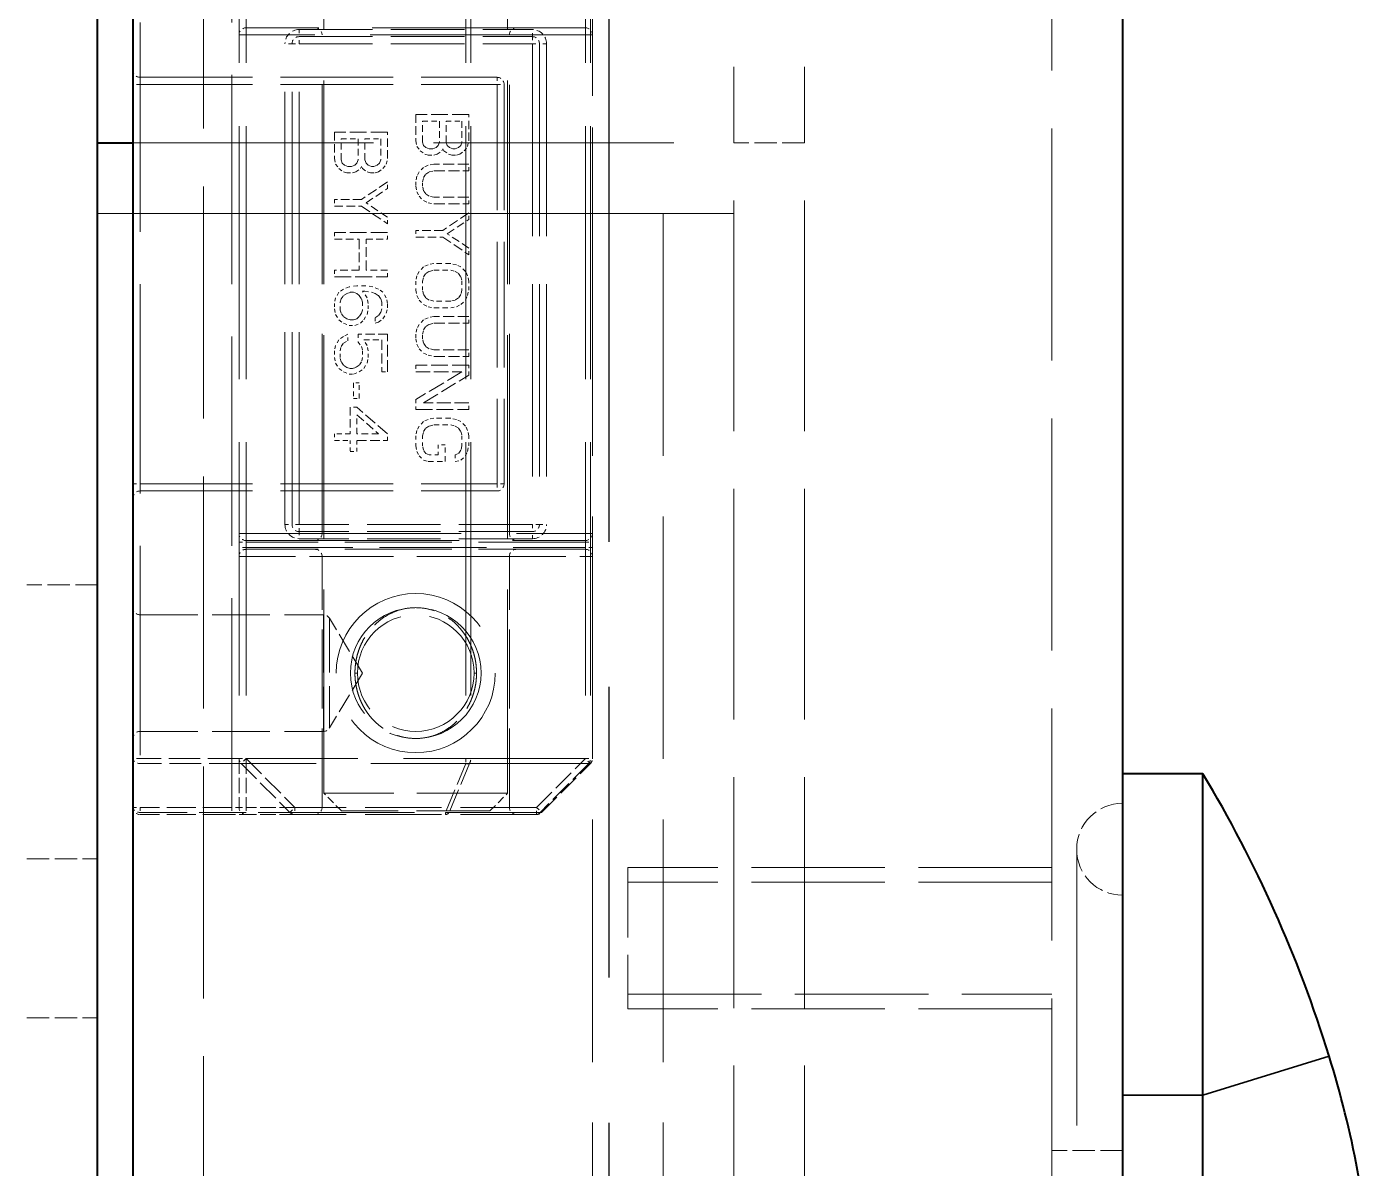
# Model space of a CAD drawing. Header units: millimetres. Extents: x 0 to 2523, y 0 to 1782.
# Drawn here: x 484.61 to 522.69, y 945.97 to 978.25 of the extents above; entities that cross this region are included whole.
import ezdxf

# ---------------------------------------------------------------- set-up
doc = ezdxf.new("R2010")
doc.units = ezdxf.units.MM
doc.header["$LTSCALE"] = 3
for name, pattern in [('CHAIN', [0.3543, 0.2362, -0.0295, 0.0591, -0.0295]), ('DASHED', [0.2067, 0.1654, -0.0413]), ('DOUBLE_DASH_CHAIN', [1.2403, 0.6614, -0.0827, 0.1654, -0.0827, 0.1654, -0.0827])]:
    doc.linetypes.add(name, pattern=pattern)
for name, color, linetype, lineweight in [('가려진 것(ISO)', 2, 'DASHED', 18), ('가려진 좁은 것(ISO)', 2, 'DASHED', 18), ('가시적인 것(ISO)', 3, 'Continuous', 40), ('가시적인 좁은 것(ISO)', 3, 'Continuous', 35), ('단면선(ISO)', 7, 'CHAIN', 25)]:
    doc.layers.add(name, color=color, linetype=linetype, lineweight=lineweight)

# ---------------------------------------------------------------- blocks, each defined once
blk = doc.blocks.new('2dTransSection1')
at = {"layer": '단면선(ISO)', "linetype": 'DOUBLE_DASH_CHAIN', "ltscale": 5.520477}
blk.add_line((167.025, 259.606), (167.025, 338.395), dxfattribs=at)

msp = doc.modelspace()

# ---------------------------------------------------------------- linework, layer by layer
at = {"layer": '가려진 것(ISO)', "ltscale": 13.223674}
for p, q in [((489.6056, 794.9732), (489.6056, 999.9732)), ((513.6056, 999.9732), (513.6056, 794.9732))]:
    msp.add_line(p, q, dxfattribs=at)
at = {"layer": '가려진 것(ISO)', "ltscale": 11.611019}
for p, q in [((493.0056, 956.5732), (493.0056, 985.3732)), ((498.2056, 956.5732), (498.2056, 985.3732))]:
    msp.add_line(p, q, dxfattribs=at)
at = {"layer": '가려진 것(ISO)', "ltscale": 12.665669}
for p, q in [((504.6056, 984.9732), (504.6056, 974.9732)), ((506.6056, 984.9732), (506.6056, 974.9732))]:
    msp.add_line(p, q, dxfattribs=at)
at = {"layer": '가려진 것(ISO)', "ltscale": 14.424725}
msp.add_line((490.6056, 984.3903), (490.6056, 957.556), dxfattribs=at)
at = {"layer": '가려진 것(ISO)', "ltscale": 7.24864}
msp.add_line((500.6056, 984.3903), (500.6056, 972.9732), dxfattribs=at)
at = {"layer": '가려진 것(ISO)', "ltscale": 12.159042}
for p, q in [((500.4056, 978.2232), (490.8056, 978.2232)), ((490.8056, 963.7232), (500.4056, 963.7232))]:
    msp.add_line(p, q, dxfattribs=at)
at = {"layer": '가려진 것(ISO)', "ltscale": 11.369134}
for p, q in [((492.9556, 963.9232), (492.9556, 978.0232)), ((498.2556, 963.9232), (498.2556, 978.0232))]:
    msp.add_line(p, q, dxfattribs=at)
at = {"layer": '가려진 것(ISO)', "ltscale": 10.965973}
for p, q in [((492.1056, 964.1732), (492.1056, 977.7732)), ((499.1056, 977.7732), (499.1056, 964.1732))]:
    msp.add_line(p, q, dxfattribs=at)
at = {"layer": '가려진 것(ISO)', "ltscale": 4.190233}
for p, q in [((492.3056, 977.9732), (498.9056, 977.9732)), ((498.9056, 963.9732), (492.3056, 963.9732))]:
    msp.add_line(p, q, dxfattribs=at)
at = {"layer": '가려진 것(ISO)', "ltscale": 6.412379}
for p, q in [((487.8056, 976.8232), (497.9056, 976.8232)), ((487.8056, 965.1232), (497.9056, 965.1232))]:
    msp.add_line(p, q, dxfattribs=at)
at = {"layer": '가려진 것(ISO)', "ltscale": 7.174257}
msp.add_line((498.1056, 976.6232), (498.1056, 965.3232), dxfattribs=at)
at = {"layer": '가려진 것(ISO)', "ltscale": 0.476074}
for p, q in [((495.6056, 975.7732), (495.6056, 975.0232)), ((497.1056, 975.0232), (497.1056, 975.7732)), ((493.3056, 975.2732), (493.3056, 974.5232)), ((494.8056, 974.5232), (494.8056, 975.2732)), ((493.7524, 967.4919), (493.7524, 966.7419))]:
    msp.add_line(p, q, dxfattribs=at)
at = {"layer": '가려진 것(ISO)', "ltscale": 0.952248}
for p, q in [((497.1056, 975.7732), (495.6056, 975.7732)), ((494.8056, 975.2732), (493.3056, 975.2732)), ((494.8056, 972.4294), (493.3056, 972.4294)), ((493.3056, 971.1794), (494.8056, 971.1794)), ((497.1056, 968.6794), (495.6056, 968.6794)), ((495.6056, 967.4294), (497.1056, 967.4294))]:
    msp.add_line(p, q, dxfattribs=at)
at = {"layer": '가려진 것(ISO)', "ltscale": 0.376871}
for p, q in [((495.7971, 974.9919), (495.7971, 975.5857)), ((496.2758, 975.5857), (496.2758, 974.9919)), ((496.4673, 974.9919), (496.4673, 975.5857)), ((496.9141, 975.5857), (496.9141, 974.9919)), ((493.4971, 974.4919), (493.4971, 975.0857)), ((493.9758, 975.0857), (493.9758, 974.4919)), ((494.1673, 974.4919), (494.1673, 975.0857)), ((494.6141, 975.0857), (494.6141, 974.4919))]:
    msp.add_line(p, q, dxfattribs=at)
at = {"layer": '가려진 것(ISO)', "ltscale": 0.303841}
for p, q in [((495.7971, 975.5857), (496.2758, 975.5857)), ((493.4971, 975.0857), (493.9758, 975.0857)), ((496.595, 971.5544), (496.1163, 971.5544)), ((496.1163, 971.3669), (496.595, 971.3669)), ((496.595, 970.4919), (496.1163, 970.4919)), ((496.1163, 970.3044), (496.595, 970.3044)), ((496.595, 967.1794), (496.1163, 967.1794)), ((496.1163, 966.9919), (496.595, 966.9919)), ((495.9567, 965.9607), (496.4354, 965.9607))]:
    msp.add_line(p, q, dxfattribs=at)
at = {"layer": '가려진 것(ISO)', "ltscale": 0.283578}
for p, q in [((496.4673, 975.5857), (496.9141, 975.5857)), ((494.1673, 975.0857), (494.6141, 975.0857)), ((493.7524, 966.7419), (493.3056, 966.7419)), ((493.3056, 966.5544), (493.7524, 966.5544))]:
    msp.add_line(p, q, dxfattribs=at)
at = {"layer": '가려진 것(ISO)', "ltscale": 13.707466}
msp.add_line((487.6056, 974.9732), (504.6056, 974.9732), dxfattribs=at)
at = {"layer": '가려진 것(ISO)', "ltscale": 0.101151}
for p, q in [((495.6056, 975.0232), (495.6375, 974.8669)), ((497.0737, 974.8669), (497.1056, 975.0232)), ((493.3056, 974.5232), (493.3375, 974.3669)), ((494.7737, 974.3669), (494.8056, 974.5232)), ((495.6375, 974.0232), (495.6056, 973.8669)), ((495.6056, 973.7419), (495.6375, 973.5857)), ((495.6375, 971.2107), (495.6056, 971.0544)), ((497.1056, 971.0544), (497.0737, 971.2107)), ((495.6056, 970.8044), (495.6375, 970.6482)), ((497.0737, 970.6482), (497.1056, 970.8044)), ((493.3375, 970.5857), (493.3056, 970.4294)), ((494.2631, 970.4294), (494.2311, 970.5857)), ((494.8056, 970.4294), (494.7737, 970.5857)), ((493.3056, 970.2732), (493.3375, 970.1169)), ((494.2311, 970.1169), (494.2631, 970.2732)), ((494.7737, 970.1482), (494.8056, 970.3044)), ((495.6375, 969.7107), (495.6056, 969.5544)), ((495.6056, 969.4294), (495.6375, 969.2732)), ((493.3375, 969.2419), (493.3056, 969.0857)), ((493.3056, 968.8982), (493.3375, 968.7419)), ((494.2631, 969.0857), (494.2311, 969.2419)), ((494.2311, 968.7419), (494.2631, 968.8982)), ((495.6375, 966.8357), (495.6056, 966.6794)), ((497.1056, 966.6794), (497.0737, 966.8357)), ((495.6056, 966.3982), (495.6375, 966.2419)), ((497.0737, 966.2419), (497.1056, 966.3982))]:
    msp.add_line(p, q, dxfattribs=at)
at = {"layer": '가려진 것(ISO)', "ltscale": 0.062776}
for p, q in [((495.829, 974.8982), (495.7971, 974.9919)), ((496.2758, 974.9919), (496.2439, 974.8982)), ((496.4992, 974.8982), (496.4673, 974.9919)), ((496.9141, 974.9919), (496.8822, 974.8982)), ((493.529, 974.3982), (493.4971, 974.4919)), ((493.9758, 974.4919), (493.9439, 974.3982)), ((494.1992, 974.3982), (494.1673, 974.4919)), ((494.6141, 974.4919), (494.5822, 974.3982)), ((493.4652, 970.4607), (493.4971, 970.5544)), ((494.0716, 970.5544), (494.1035, 970.4607)), ((494.6141, 970.5544), (494.646, 970.4607)), ((493.4971, 970.1482), (493.4652, 970.2419)), ((494.1035, 970.2419), (494.0716, 970.1482)), ((494.646, 970.2732), (494.6141, 970.1794))]:
    msp.add_line(p, q, dxfattribs=at)
at = {"layer": '가려진 것(ISO)', "ltscale": 13.155773}
for p, q in [((504.6056, 819.9732), (504.6056, 974.9732)), ((506.6056, 819.9732), (506.6056, 974.9732))]:
    msp.add_line(p, q, dxfattribs=at)
at = {"layer": '가려진 것(ISO)', "ltscale": 0.099868}
for p, q in [((495.6375, 974.8669), (495.7333, 974.7419)), ((496.978, 974.7419), (497.0737, 974.8669)), ((493.3375, 974.3669), (493.4333, 974.2419)), ((494.678, 974.2419), (494.7737, 974.3669)), ((493.9758, 969.3357), (494.0716, 969.2107))]:
    msp.add_line(p, q, dxfattribs=at)
at = {"layer": '가려진 것(ISO)', "ltscale": 0.100459}
for p, q in [((495.7333, 974.7419), (495.8609, 974.6482)), ((496.212, 974.6482), (496.3397, 974.7419)), ((496.4035, 974.7419), (496.5311, 974.6482)), ((496.8503, 974.6482), (496.978, 974.7419)), ((493.4333, 974.2419), (493.5609, 974.1482)), ((493.912, 974.1482), (494.0397, 974.2419)), ((494.1035, 974.2419), (494.2311, 974.1482)), ((494.5503, 974.1482), (494.678, 974.2419)), ((493.5609, 970.8357), (493.4333, 970.7419)), ((494.678, 970.7419), (494.5503, 970.8357)), ((493.4333, 969.9607), (493.5609, 969.8669)), ((494.5503, 969.8982), (494.678, 969.9919)), ((493.5609, 969.4919), (493.4333, 969.3982)), ((493.4333, 968.5857), (493.5609, 968.4919)), ((494.0077, 968.4919), (494.1354, 968.5857))]:
    msp.add_line(p, q, dxfattribs=at)
at = {"layer": '가려진 것(ISO)', "ltscale": 0.056618}
for p, q in [((495.8929, 974.8357), (495.829, 974.8982)), ((496.2439, 974.8982), (496.1801, 974.8357)), ((496.5631, 974.8357), (496.4992, 974.8982)), ((496.8822, 974.8982), (496.8184, 974.8357)), ((493.5929, 974.3357), (493.529, 974.3982)), ((493.9439, 974.3982), (493.8801, 974.3357)), ((494.2631, 974.3357), (494.1992, 974.3982)), ((494.5822, 974.3982), (494.5184, 974.3357)), ((493.9439, 970.7107), (494.0077, 970.6482)), ((494.0077, 970.0544), (493.9439, 969.9919))]:
    msp.add_line(p, q, dxfattribs=at)
at = {"layer": '가려진 것(ISO)', "ltscale": 0.063844}
for p, q in [((495.8609, 974.6482), (495.9567, 974.6169)), ((495.9886, 974.8044), (495.8929, 974.8357)), ((496.1801, 974.8357), (496.0843, 974.8044)), ((496.1163, 974.6169), (496.212, 974.6482)), ((496.5311, 974.6482), (496.6269, 974.6169)), ((496.6588, 974.8044), (496.5631, 974.8357)), ((496.8184, 974.8357), (496.7226, 974.8044)), ((496.7546, 974.6169), (496.8503, 974.6482)), ((493.6886, 974.3044), (493.5929, 974.3357)), ((493.8801, 974.3357), (493.7843, 974.3044)), ((494.3588, 974.3044), (494.2631, 974.3357)), ((494.5184, 974.3357), (494.4226, 974.3044)), ((493.5609, 974.1482), (493.6567, 974.1169)), ((493.8163, 974.1169), (493.912, 974.1482)), ((494.2311, 974.1482), (494.3269, 974.1169)), ((494.4546, 974.1169), (494.5503, 974.1482)), ((493.6567, 970.7107), (493.7524, 970.7419)), ((493.8482, 970.7419), (493.9439, 970.7107)), ((494.3588, 970.7419), (494.4546, 970.7107)), ((493.7524, 969.9607), (493.6567, 969.9919)), ((493.9439, 969.9919), (493.8482, 969.9607)), ((494.4546, 969.8669), (494.5503, 969.8982)), ((493.7524, 968.5857), (493.6567, 968.6169)), ((493.912, 968.6169), (493.8163, 968.5857)), ((495.9886, 966.1482), (495.8929, 966.1794)), ((496.8184, 966.1794), (496.7226, 966.1482))]:
    msp.add_line(p, q, dxfattribs=at)
at = {"layer": '가려진 것(ISO)', "ltscale": 0.101214}
for p, q in [((495.9567, 974.6169), (496.1163, 974.6169)), ((493.6567, 974.1169), (493.8163, 974.1169)), ((493.7205, 969.8044), (493.8801, 969.8044)), ((494.646, 968.4919), (494.8056, 968.4919)), ((494.0077, 968.1794), (493.8482, 968.1794)), ((493.8482, 967.7419), (494.0077, 967.7419))]:
    msp.add_line(p, q, dxfattribs=at)
at = {"layer": '가려진 것(ISO)', "ltscale": 0.060688}
for p, q in [((496.0843, 974.8044), (495.9886, 974.8044)), ((493.7843, 974.3044), (493.6886, 974.3044)), ((493.7524, 970.7419), (493.8482, 970.7419)), ((493.8482, 969.9607), (493.7524, 969.9607))]:
    msp.add_line(p, q, dxfattribs=at)
at = {"layer": '가려진 것(ISO)', "ltscale": 0.044455}
for p, q in [((496.3397, 974.7419), (496.3716, 974.8044)), ((496.3716, 974.8044), (496.4035, 974.7419)), ((494.0397, 974.2419), (494.0716, 974.3044)), ((494.0716, 974.3044), (494.1035, 974.2419))]:
    msp.add_line(p, q, dxfattribs=at)
at = {"layer": '가려진 것(ISO)', "ltscale": 0.080951}
for p, q in [((496.6269, 974.6169), (496.7546, 974.6169)), ((494.3269, 974.1169), (494.4546, 974.1169)), ((493.7205, 968.4294), (493.8482, 968.4294))]:
    msp.add_line(p, q, dxfattribs=at)
at = {"layer": '가려진 것(ISO)', "ltscale": 0.040425}
for p, q in [((496.7226, 974.8044), (496.6588, 974.8044)), ((494.4226, 974.3044), (494.3588, 974.3044)), ((494.1035, 970.7732), (494.1673, 970.7732)), ((493.8163, 968.5857), (493.7524, 968.5857))]:
    msp.add_line(p, q, dxfattribs=at)
at = {"layer": '가려진 것(ISO)', "ltscale": 0.113336}
for p, q in [((495.829, 974.2732), (495.7014, 974.1482)), ((495.7014, 973.4607), (495.829, 973.3357)), ((495.829, 971.4607), (495.7014, 971.3357)), ((497.0099, 971.3357), (496.8822, 971.4607)), ((495.7014, 970.5232), (495.829, 970.3982)), ((496.8822, 970.3982), (497.0099, 970.5232)), ((495.829, 969.9607), (495.7014, 969.8357)), ((495.7014, 969.1482), (495.829, 969.0232)), ((495.829, 967.0857), (495.7014, 966.9607)), ((497.0099, 966.9607), (496.8822, 967.0857)), ((495.7014, 966.1169), (495.829, 965.9919)), ((496.8822, 965.9919), (497.0099, 966.1169))]:
    msp.add_line(p, q, dxfattribs=at)
at = {"layer": '가려진 것(ISO)', "ltscale": 0.090143}
for p, q in [((495.9567, 974.3357), (495.829, 974.2732)), ((495.829, 973.3357), (495.9567, 973.2732)), ((495.9567, 971.5232), (495.829, 971.4607)), ((496.8822, 971.4607), (496.7546, 971.5232)), ((495.829, 970.3982), (495.9567, 970.3357)), ((496.7546, 970.3357), (496.8822, 970.3982)), ((495.9567, 970.0232), (495.829, 969.9607)), ((493.6886, 969.5544), (493.5609, 969.4919)), ((493.5609, 969.3044), (493.6886, 969.3669)), ((495.829, 969.0232), (495.9567, 968.9607)), ((495.9567, 967.1482), (495.829, 967.0857)), ((496.8822, 967.0857), (496.7546, 967.1482))]:
    msp.add_line(p, q, dxfattribs=at)
at = {"layer": '가려진 것(ISO)', "ltscale": 0.103138}
for p, q in [((496.1163, 974.3669), (495.9567, 974.3357)), ((495.9567, 973.2732), (496.1163, 973.2419)), ((496.1163, 971.5544), (495.9567, 971.5232)), ((496.7546, 971.5232), (496.595, 971.5544)), ((495.9567, 970.3357), (496.1163, 970.3044)), ((496.1163, 970.0544), (495.9567, 970.0232)), ((496.595, 970.3044), (496.7546, 970.3357)), ((495.9567, 968.9607), (496.1163, 968.9294)), ((496.1163, 967.1794), (495.9567, 967.1482)), ((496.7546, 967.1482), (496.595, 967.1794)), ((496.7226, 965.9607), (496.8822, 965.9919))]:
    msp.add_line(p, q, dxfattribs=at)
at = {"layer": '가려진 것(ISO)', "ltscale": 0.628045}
for p, q in [((497.1056, 974.3669), (496.1163, 974.3669)), ((496.1163, 974.1794), (497.1056, 974.1794)), ((497.1056, 973.4294), (496.1163, 973.4294)), ((496.1163, 973.2419), (497.1056, 973.2419)), ((497.1056, 970.0544), (496.1163, 970.0544)), ((496.1163, 969.8669), (497.1056, 969.8669)), ((497.1056, 969.1169), (496.1163, 969.1169)), ((496.1163, 968.9294), (497.1056, 968.9294))]:
    msp.add_line(p, q, dxfattribs=at)
at = {"layer": '가려진 것(ISO)', "ltscale": 0.118944}
for p, q in [((497.1056, 974.1794), (497.1056, 974.3669)), ((494.8056, 973.6794), (494.8056, 973.8669)), ((493.3056, 973.3669), (493.3056, 973.1794)), ((497.1056, 973.2419), (497.1056, 973.4294)), ((494.8056, 972.6794), (494.8056, 972.8669)), ((497.1056, 972.8044), (497.1056, 972.9919)), ((495.6056, 972.4919), (495.6056, 972.3044)), ((497.1056, 971.8044), (497.1056, 971.9919)), ((493.3056, 971.3669), (493.3056, 971.1794)), ((494.8056, 971.1794), (494.8056, 971.3669)), ((494.646, 970.4607), (494.646, 970.2732)), ((497.1056, 969.8669), (497.1056, 970.0544)), ((493.6886, 969.3669), (493.6886, 969.5544)), ((493.3056, 969.0857), (493.3056, 968.8982)), ((493.4652, 968.8982), (493.4652, 969.0857)), ((494.1035, 969.0857), (494.1035, 968.8982)), ((494.2631, 968.8982), (494.2631, 969.0857)), ((497.1056, 968.9294), (497.1056, 969.1169)), ((495.6056, 968.6794), (495.6056, 968.4919)), ((497.1056, 967.4294), (497.1056, 967.6169)), ((493.3056, 966.7419), (493.3056, 966.5544)), ((494.8056, 966.5544), (494.8056, 966.7419)), ((496.7226, 966.1482), (496.7226, 965.9607))]:
    msp.add_line(p, q, dxfattribs=at)
at = {"layer": '가려진 것(ISO)', "ltscale": 0.563788}
for p, q in [((494.8056, 973.8669), (494.0716, 973.3669)), ((494.0716, 973.1794), (494.8056, 972.6794)), ((497.1056, 972.9919), (496.3716, 972.4919)), ((496.3716, 972.3044), (497.1056, 971.8044))]:
    msp.add_line(p, q, dxfattribs=at)
at = {"layer": '가려진 것(ISO)', "ltscale": 0.079262}
for p, q in [((495.6056, 973.8669), (495.6056, 973.7419)), ((495.7971, 973.7419), (495.7971, 973.8669)), ((494.8056, 970.3044), (494.8056, 970.4294)), ((495.6056, 969.5544), (495.6056, 969.4294)), ((495.7971, 969.4294), (495.7971, 969.5544))]:
    msp.add_line(p, q, dxfattribs=at)
at = {"layer": '가려진 것(ISO)', "ltscale": 0.089011}
for p, q in [((495.7014, 974.1482), (495.6375, 974.0232)), ((495.6375, 973.5857), (495.7014, 973.4607)), ((495.7014, 971.3357), (495.6375, 971.2107)), ((497.0737, 971.2107), (497.0099, 971.3357)), ((495.6375, 970.6482), (495.7014, 970.5232)), ((497.0099, 970.5232), (497.0737, 970.6482)), ((495.7014, 969.8357), (495.6375, 969.7107)), ((495.7014, 966.9607), (495.6375, 966.8357)), ((497.0737, 966.8357), (497.0099, 966.9607)), ((495.6375, 966.2419), (495.7014, 966.1169)), ((497.0099, 966.1169), (497.0737, 966.2419))]:
    msp.add_line(p, q, dxfattribs=at)
at = {"layer": '가려진 것(ISO)', "ltscale": 0.081808}
for p, q in [((495.7971, 973.8669), (495.829, 973.9919)), ((495.829, 973.6169), (495.7971, 973.7419)), ((495.7971, 971.0544), (495.829, 971.1794)), ((496.8822, 971.1794), (496.9141, 971.0544)), ((495.829, 970.6794), (495.7971, 970.8044)), ((496.9141, 970.8044), (496.8822, 970.6794)), ((495.7971, 969.5544), (495.829, 969.6794)), ((495.829, 969.3044), (495.7971, 969.4294)), ((493.4652, 969.0857), (493.4971, 969.2107)), ((493.4971, 968.7732), (493.4652, 968.8982)), ((494.0716, 969.2107), (494.1035, 969.0857)), ((494.1035, 968.8982), (494.0716, 968.7732)), ((495.7971, 966.6794), (495.829, 966.8044)), ((496.8822, 966.8044), (496.9141, 966.6794)), ((495.829, 966.2732), (495.7971, 966.3982)), ((496.9141, 966.3982), (496.8822, 966.2732))]:
    msp.add_line(p, q, dxfattribs=at)
at = {"layer": '가려진 것(ISO)', "ltscale": 0.071908}
for p, q in [((495.829, 973.9919), (495.8929, 974.0857)), ((495.8929, 973.5232), (495.829, 973.6169)), ((495.829, 971.1794), (495.8929, 971.2732)), ((496.8184, 971.2732), (496.8822, 971.1794)), ((493.4971, 970.5544), (493.5609, 970.6482)), ((494.0077, 970.6482), (494.0716, 970.5544)), ((494.5503, 970.6482), (494.6141, 970.5544)), ((495.8929, 970.5857), (495.829, 970.6794)), ((496.8822, 970.6794), (496.8184, 970.5857)), ((493.5609, 970.0544), (493.4971, 970.1482)), ((494.0716, 970.1482), (494.0077, 970.0544)), ((494.6141, 970.1794), (494.5503, 970.0857)), ((495.829, 969.6794), (495.8929, 969.7732)), ((493.4971, 969.2107), (493.5609, 969.3044)), ((495.8929, 969.2107), (495.829, 969.3044)), ((493.5609, 968.6794), (493.4971, 968.7732)), ((494.0716, 968.7732), (494.0077, 968.6794)), ((495.829, 966.8044), (495.8929, 966.8982)), ((496.8184, 966.8982), (496.8822, 966.8044)), ((495.8929, 966.1794), (495.829, 966.2732)), ((496.8822, 966.2732), (496.8184, 966.1794))]:
    msp.add_line(p, q, dxfattribs=at)
at = {"layer": '가려진 것(ISO)', "ltscale": 0.072493}
for p, q in [((495.8929, 974.0857), (495.9886, 974.1482)), ((495.9886, 973.4607), (495.8929, 973.5232)), ((495.8929, 971.2732), (495.9886, 971.3357)), ((496.7226, 971.3357), (496.8184, 971.2732)), ((493.5609, 970.6482), (493.6567, 970.7107)), ((494.4546, 970.7107), (494.5503, 970.6482)), ((495.9886, 970.5232), (495.8929, 970.5857)), ((496.8184, 970.5857), (496.7226, 970.5232)), ((493.6567, 969.9919), (493.5609, 970.0544)), ((494.5503, 970.0857), (494.4546, 970.0232)), ((495.8929, 969.7732), (495.9886, 969.8357)), ((495.9886, 969.1482), (495.8929, 969.2107)), ((493.6567, 968.6169), (493.5609, 968.6794)), ((494.0077, 968.6794), (493.912, 968.6169)), ((495.8929, 966.8982), (495.9886, 966.9607)), ((496.7226, 966.9607), (496.8184, 966.8982))]:
    msp.add_line(p, q, dxfattribs=at)
at = {"layer": '가려진 것(ISO)', "ltscale": 0.083344}
for p, q in [((495.9886, 974.1482), (496.1163, 974.1794)), ((496.1163, 973.4294), (495.9886, 973.4607)), ((495.9886, 971.3357), (496.1163, 971.3669)), ((496.595, 971.3669), (496.7226, 971.3357)), ((496.1163, 970.4919), (495.9886, 970.5232)), ((496.7226, 970.5232), (496.595, 970.4919)), ((495.9886, 969.8357), (496.1163, 969.8669)), ((496.1163, 969.1169), (495.9886, 969.1482)), ((495.9886, 966.9607), (496.1163, 966.9919)), ((496.595, 966.9919), (496.7226, 966.9607)), ((495.829, 965.9919), (495.9567, 965.9607))]:
    msp.add_line(p, q, dxfattribs=at)
at = {"layer": '가려진 것(ISO)', "ltscale": 0.463306}
for p, q in [((494.1992, 973.2732), (494.8056, 973.6794)), ((494.8056, 972.8669), (494.1992, 973.2732)), ((496.4992, 972.3982), (497.1056, 972.8044)), ((497.1056, 971.9919), (496.4992, 972.3982))]:
    msp.add_line(p, q, dxfattribs=at)
at = {"layer": '가려진 것(ISO)', "ltscale": 0.486206}
for p, q in [((494.0716, 973.3669), (493.3056, 973.3669)), ((493.3056, 973.1794), (494.0716, 973.1794)), ((496.3716, 972.4919), (495.6056, 972.4919)), ((495.6056, 972.3044), (496.3716, 972.3044))]:
    msp.add_line(p, q, dxfattribs=at)
at = {"layer": '가려진 것(ISO)', "ltscale": 16.126431}
msp.add_line((486.6056, 972.9732), (506.6056, 972.9732), dxfattribs=at)
at = {"layer": '가려진 것(ISO)', "ltscale": 11.288502}
msp.add_line((486.6056, 972.9732), (500.6056, 972.9732), dxfattribs=at)
at = {"layer": '가려진 것(ISO)', "ltscale": 13.822656}
msp.add_line((502.6056, 972.9732), (502.6056, 912.9732), dxfattribs=at)
at = {"layer": '가려진 것(ISO)', "ltscale": 0.118943}
for p, q in [((493.3056, 972.4294), (493.3056, 972.2419)), ((494.8056, 972.2419), (494.8056, 972.4294))]:
    msp.add_line(p, q, dxfattribs=at)
at = {"layer": '가려진 것(ISO)', "ltscale": 0.44568}
for p, q in [((493.3056, 972.2419), (494.0077, 972.2419)), ((494.0077, 971.3669), (493.3056, 971.3669))]:
    msp.add_line(p, q, dxfattribs=at)
at = {"layer": '가려진 것(ISO)', "ltscale": 0.555437}
for p, q in [((494.0077, 972.2419), (494.0077, 971.3669)), ((494.1992, 971.3669), (494.1992, 972.2419))]:
    msp.add_line(p, q, dxfattribs=at)
at = {"layer": '가려진 것(ISO)', "ltscale": 0.384892}
for p, q in [((494.1992, 972.2419), (494.8056, 972.2419)), ((494.8056, 971.3669), (494.1992, 971.3669)), ((494.5503, 966.7419), (493.9439, 966.7419))]:
    msp.add_line(p, q, dxfattribs=at)
at = {"layer": '가려진 것(ISO)', "ltscale": 0.108707}
for p, q in [((493.7205, 970.8982), (493.5609, 970.8357)), ((494.5503, 970.8357), (494.3907, 970.8982)), ((493.5609, 969.8669), (493.7205, 969.8044)), ((493.8801, 969.8044), (494.0397, 969.8669)), ((493.5609, 968.4919), (493.7205, 968.4294)), ((493.8482, 968.4294), (494.0077, 968.4919))]:
    msp.add_line(p, q, dxfattribs=at)
at = {"layer": '가려진 것(ISO)', "ltscale": 0.14312}
for p, q in [((493.9439, 970.9294), (493.7205, 970.8982)), ((494.3907, 970.8982), (494.1673, 970.9294))]:
    msp.add_line(p, q, dxfattribs=at)
at = {"layer": '가려진 것(ISO)', "ltscale": 0.141739}
msp.add_line((494.1673, 970.9294), (493.9439, 970.9294), dxfattribs=at)
at = {"layer": '가려진 것(ISO)', "ltscale": 0.158625}
for p, q in [((495.6056, 971.0544), (495.6056, 970.8044)), ((495.7971, 970.8044), (495.7971, 971.0544)), ((496.9141, 971.0544), (496.9141, 970.8044)), ((497.1056, 970.8044), (497.1056, 971.0544))]:
    msp.add_line(p, q, dxfattribs=at)
at = {"layer": '가려진 것(ISO)', "ltscale": 0.099103}
for p, q in [((493.3056, 970.4294), (493.3056, 970.2732)), ((494.2631, 970.2732), (494.2631, 970.4294)), ((494.4546, 970.0232), (494.4546, 969.8669))]:
    msp.add_line(p, q, dxfattribs=at)
at = {"layer": '가려진 것(ISO)', "ltscale": 0.116246}
for p, q in [((493.4333, 970.7419), (493.3375, 970.5857)), ((494.7737, 970.5857), (494.678, 970.7419)), ((493.3375, 970.1169), (493.4333, 969.9607)), ((494.1354, 969.9607), (494.2311, 970.1169)), ((494.678, 969.9919), (494.7737, 970.1482)), ((493.4333, 969.3982), (493.3375, 969.2419)), ((494.2311, 969.2419), (494.1354, 969.3982)), ((493.3375, 968.7419), (493.4333, 968.5857)), ((494.1354, 968.5857), (494.2311, 968.7419))]:
    msp.add_line(p, q, dxfattribs=at)
at = {"layer": '가려진 것(ISO)', "ltscale": 0.138784}
for p, q in [((493.4652, 970.2419), (493.4652, 970.4607)), ((494.1035, 970.4607), (494.1035, 970.2419)), ((493.9758, 969.5544), (493.9758, 969.3357))]:
    msp.add_line(p, q, dxfattribs=at)
at = {"layer": '가려진 것(ISO)', "ltscale": 0.143916}
msp.add_line((494.2311, 970.5857), (494.1035, 970.7732), dxfattribs=at)
at = {"layer": '가려진 것(ISO)', "ltscale": 0.123085}
msp.add_line((494.1673, 970.7732), (494.3588, 970.7419), dxfattribs=at)
at = {"layer": '가려진 것(ISO)', "ltscale": 0.084977}
msp.add_line((494.0397, 969.8669), (494.1354, 969.9607), dxfattribs=at)
at = {"layer": '가려진 것(ISO)', "ltscale": 0.526731}
msp.add_line((494.8056, 969.5544), (493.9758, 969.5544), dxfattribs=at)
at = {"layer": '가려진 것(ISO)', "ltscale": 0.324104}
msp.add_line((494.1354, 969.3982), (494.646, 969.3982), dxfattribs=at)
at = {"layer": '가려진 것(ISO)', "ltscale": 0.575277}
msp.add_line((494.646, 969.3982), (494.646, 968.4919), dxfattribs=at)
at = {"layer": '가려진 것(ISO)', "ltscale": 0.67448}
msp.add_line((494.8056, 968.4919), (494.8056, 969.5544), dxfattribs=at)
at = {"layer": '가려진 것(ISO)', "ltscale": 0.08901}
msp.add_line((495.6375, 969.2732), (495.7014, 969.1482), dxfattribs=at)
at = {"layer": '가려진 것(ISO)', "ltscale": 0.830672}
msp.add_line((495.6056, 968.4919), (496.9141, 968.4919), dxfattribs=at)
at = {"layer": '가려진 것(ISO)', "ltscale": 0.967481}
msp.add_line((496.9141, 968.4919), (495.6056, 967.7107), dxfattribs=at)
at = {"layer": '가려진 것(ISO)', "ltscale": 0.178465}
for p, q in [((497.1056, 968.3982), (497.1056, 968.6794)), ((495.6056, 967.7107), (495.6056, 967.4294)), ((495.6056, 966.6794), (495.6056, 966.3982)), ((495.7971, 966.3982), (495.7971, 966.6794)), ((496.9141, 966.6794), (496.9141, 966.3982)), ((497.1056, 966.3982), (497.1056, 966.6794)), ((496.2439, 966.4294), (496.2439, 966.1482))]:
    msp.add_line(p, q, dxfattribs=at)
at = {"layer": '가려진 것(ISO)', "ltscale": 0.277669}
for p, q in [((493.8482, 968.1794), (493.8482, 967.7419)), ((494.0077, 967.7419), (494.0077, 968.1794))]:
    msp.add_line(p, q, dxfattribs=at)
at = {"layer": '가려진 것(ISO)', "ltscale": 0.95014}
msp.add_line((495.829, 967.6169), (497.1056, 968.3982), dxfattribs=at)
at = {"layer": '가려진 것(ISO)', "ltscale": 0.121476}
for p, q in [((493.9439, 967.4919), (493.7524, 967.4919)), ((493.7524, 966.2419), (493.9439, 966.2419)), ((496.4354, 966.4294), (496.2439, 966.4294))]:
    msp.add_line(p, q, dxfattribs=at)
at = {"layer": '가려진 것(ISO)', "ltscale": 0.725195}
msp.add_line((494.8056, 966.7419), (493.9439, 967.4919), dxfattribs=at)
at = {"layer": '가려진 것(ISO)', "ltscale": 0.810409}
msp.add_line((497.1056, 967.6169), (495.829, 967.6169), dxfattribs=at)
at = {"layer": '가려진 것(ISO)', "ltscale": 0.511743}
msp.add_line((493.9439, 967.2732), (494.5503, 966.7419), dxfattribs=at)
at = {"layer": '가려진 것(ISO)', "ltscale": 0.33719}
msp.add_line((493.9439, 966.7419), (493.9439, 967.2732), dxfattribs=at)
at = {"layer": '가려진 것(ISO)', "ltscale": 0.198306}
for p, q in [((493.7524, 966.5544), (493.7524, 966.2419)), ((493.9439, 966.2419), (493.9439, 966.5544))]:
    msp.add_line(p, q, dxfattribs=at)
at = {"layer": '가려진 것(ISO)', "ltscale": 0.546994}
msp.add_line((493.9439, 966.5544), (494.8056, 966.5544), dxfattribs=at)
at = {"layer": '가려진 것(ISO)', "ltscale": 0.297509}
msp.add_line((496.4354, 965.9607), (496.4354, 966.4294), dxfattribs=at)
at = {"layer": '가려진 것(ISO)', "ltscale": 0.162002}
msp.add_line((496.2439, 966.1482), (495.9886, 966.1482), dxfattribs=at)
at = {"layer": '가려진 것(ISO)', "ltscale": 6.094929}
msp.add_line((500.4056, 963.4732), (490.8056, 963.4732), dxfattribs=at)
at = {"layer": '가려진 것(ISO)', "ltscale": 4.507682}
for p, q in [((492.9556, 956.1732), (492.9556, 963.2732)), ((498.2556, 956.1732), (498.2556, 963.2732))]:
    msp.add_line(p, q, dxfattribs=at)
at = {"layer": '가려진 것(ISO)', "ltscale": 1.269698}
for p, q in [((486.6056, 962.4732), (484.6056, 962.4732)), ((484.6056, 954.7232), (486.6056, 954.7232)), ((484.6056, 950.2232), (486.6056, 950.2232)), ((515.6056, 946.4732), (513.6056, 946.4732))]:
    msp.add_line(p, q, dxfattribs=at)
at = {"layer": '가려진 것(ISO)', "ltscale": 3.293022}
for p, q in [((487.8056, 961.6232), (492.9925, 961.6232)), ((487.8056, 958.3232), (492.9925, 958.3232))]:
    msp.add_line(p, q, dxfattribs=at)
at = {"layer": '가려진 것(ISO)', "ltscale": 1.150204}
for q in [(493.1639, 961.5262), (493.1639, 958.4202)]:
    msp.add_line((494.097, 959.9732), q, dxfattribs=at)
at = {"layer": '가려진 것(ISO)', "ltscale": 0.877865}
for p, q in [((490.6056, 957.556), (490.6056, 956.1732)), ((492.1885, 955.9732), (490.8056, 955.9732))]:
    msp.add_line(p, q, dxfattribs=at)
at = {"layer": '가려진 것(ISO)', "ltscale": 1.241531}
msp.add_line((490.6642, 957.4146), (492.047, 956.0318), dxfattribs=at)
at = {"layer": '가려진 것(ISO)', "ltscale": 1.24153}
msp.add_line((499.1642, 956.0318), (500.547, 957.4146), dxfattribs=at)
at = {"layer": '가려진 것(ISO)', "ltscale": 5.185843}
msp.add_line((498.2056, 956.5732), (493.0056, 956.5732), dxfattribs=at)
at = {"layer": '가려진 것(ISO)', "ltscale": 0.448853}
for p, q in [((493.5056, 956.0732), (493.0056, 956.5732)), ((497.7056, 956.0732), (498.2056, 956.5732))]:
    msp.add_line(p, q, dxfattribs=at)
at = {"layer": '가려진 것(ISO)', "ltscale": 1.650637}
msp.add_line((490.4056, 955.9732), (487.8056, 955.9732), dxfattribs=at)
at = {"layer": '가려진 것(ISO)', "ltscale": 0.398819}
msp.add_line((490.8056, 955.9732), (490.4056, 955.9732), dxfattribs=at)
at = {"layer": '가려진 것(ISO)', "ltscale": 4.338998}
msp.add_line((499.0228, 955.9732), (492.1885, 955.9732), dxfattribs=at)
at = {"layer": '가려진 것(ISO)', "ltscale": 4.188524}
msp.add_line((497.7056, 956.0732), (493.5056, 956.0732), dxfattribs=at)
at = {"layer": '가려진 것(ISO)', "ltscale": 15.751169}
msp.add_line((514.3056, 954.9909), (514.3056, 942.9079), dxfattribs=at)
at = {"layer": '가려진 것(ISO)', "ltscale": 3.989087}
msp.add_line((501.6056, 954.4732), (501.6056, 950.4732), dxfattribs=at)
at = {"layer": '가려진 것(ISO)', "ltscale": 7.618686}
for p, q in [((513.6056, 954.4732), (501.6056, 954.4732)), ((513.6056, 954.0552), (501.6056, 954.0552)), ((501.6056, 950.8912), (513.6056, 950.8912)), ((513.6056, 950.4732), (501.6056, 950.4732))]:
    msp.add_line(p, q, dxfattribs=at)
at = {"layer": '가려진 것(ISO)', "ltscale": 11.399102}
msp.add_circle((495.6056, 959.9732), 2.25, dxfattribs=at)
at = {"layer": '가려진 것(ISO)', "ltscale": 6.582059}
msp.add_circle((495.6056, 959.9732), 1.65, dxfattribs=at)
at = {"layer": '가려진 것(ISO)', "ltscale": 0.199359}
for centre, start, end in [((490.8056, 978.0232), 90, 180), ((492.7556, 978.0232), 0, 90), ((498.4556, 978.0232), 90, 180), ((500.4056, 978.0232), 0, 90), ((492.3056, 977.7732), 90, 180), ((498.9056, 977.7732), 0, 90), ((487.8056, 977.0232), 180, 270), ((497.9056, 976.6232), 0, 90), ((487.8056, 964.9232), 90, 180), ((497.9056, 965.3232), 270, 0), ((490.8056, 963.9232), 180, 270), ((492.3056, 964.1732), 180, 270), ((492.7556, 963.9232), 270, 0), ((498.4556, 963.9232), 180, 270), ((498.9056, 964.1732), 270, 0), ((500.4056, 963.9232), 270, 0), ((490.8056, 963.2732), 90, 180), ((492.7556, 963.2732), 0, 90), ((498.4556, 963.2732), 90, 180), ((500.4056, 963.2732), 0, 90), ((487.8056, 961.8232), 180, 270), ((487.8056, 958.1232), 90, 180), ((487.8056, 956.1732), 180, 270), ((490.8056, 956.1732), 180, 270), ((492.7556, 956.1732), 270, 0), ((498.4556, 956.1732), 180, 270)]:
    msp.add_arc(centre, 0.2, start, end, dxfattribs=at)
at = {"layer": '가려진 것(ISO)', "ltscale": 0.130657}
for centre, start, end in [((492.9925, 961.4232), 31, 90), ((492.9925, 958.5232), 270, 329)]:
    msp.add_arc(centre, 0.2, start, end, dxfattribs=at)
at = {"layer": '가려진 것(ISO)', "ltscale": 0.09963}
for centre, start, end in [((490.8056, 957.556), 180, 224.99997), ((500.4056, 957.556), 315.00002, 0), ((492.1885, 956.1732), 225.00001, 270.00002), ((499.0228, 956.1732), 269.99998, 314.99999)]:
    msp.add_arc(centre, 0.2, start, end, dxfattribs=at)
at = {"layer": '가려진 것(ISO)', "ltscale": 1.296386}
for start, end in [(90, 180), (180, 270)]:
    msp.add_arc((515.6056, 954.9909), 1.3, start, end, dxfattribs=at)
at = {"layer": '가려진 좁은 것(ISO)', "ltscale": 11.933559}
for p, q in [((487.8056, 985.7732), (487.8056, 956.1732)), ((490.4056, 956.1732), (490.4056, 985.7732))]:
    msp.add_line(p, q, dxfattribs=at)
at = {"layer": '가려진 좁은 것(ISO)', "ltscale": 14.424725}
for p, q in [((490.8056, 984.3903), (490.8056, 957.556)), ((497.0228, 984.3903), (497.0228, 957.556)), ((497.1642, 984.3903), (497.1642, 957.556)), ((500.4056, 984.3903), (500.4056, 957.556)), ((500.547, 984.3903), (500.547, 957.556))]:
    msp.add_line(p, q, dxfattribs=at)
at = {"layer": '가려진 좁은 것(ISO)', "ltscale": 12.665669}
for p, q in [((500.6056, 978.0232), (490.6056, 978.0232)), ((490.6056, 963.9232), (500.6056, 963.9232))]:
    msp.add_line(p, q, dxfattribs=at)
at = {"layer": '가려진 좁은 것(ISO)', "ltscale": 4.190233}
for p, q in [((492.3056, 978.1732), (498.9056, 978.1732)), ((492.3056, 977.7732), (498.9056, 977.7732)), ((498.9056, 964.1732), (492.3056, 964.1732)), ((498.9056, 963.7732), (492.3056, 963.7732))]:
    msp.add_line(p, q, dxfattribs=at)
at = {"layer": '가려진 좁은 것(ISO)', "ltscale": 0.199359}
for p, q in [((492.3056, 978.1732), (492.3056, 977.9732)), ((498.9056, 977.9732), (498.9056, 978.1732)), ((492.1056, 977.7732), (491.9056, 977.7732)), ((492.1056, 977.7732), (492.3056, 977.7732)), ((492.3056, 977.7732), (492.3056, 977.9732)), ((498.9056, 977.9732), (498.9056, 977.7732)), ((498.9056, 977.7732), (499.1056, 977.7732)), ((499.3056, 977.7732), (499.1056, 977.7732)), ((487.8056, 976.6232), (487.6056, 976.6232)), ((497.9056, 976.8232), (497.9056, 976.6232)), ((497.9056, 976.6232), (498.1056, 976.6232)), ((487.6056, 965.3232), (487.8056, 965.3232)), ((497.9056, 965.3232), (497.9056, 965.1232)), ((498.1056, 965.3232), (497.9056, 965.3232)), ((491.9056, 964.1732), (492.1056, 964.1732)), ((492.3056, 964.1732), (492.1056, 964.1732)), ((492.3056, 963.9732), (492.3056, 964.1732)), ((492.3056, 963.9732), (492.3056, 963.7732)), ((499.1056, 964.1732), (498.9056, 964.1732)), ((498.9056, 964.1732), (498.9056, 963.9732)), ((498.9056, 963.7732), (498.9056, 963.9732)), ((499.1056, 964.1732), (499.3056, 964.1732)), ((490.6056, 963.6732), (490.8056, 963.6732)), ((500.4056, 963.6732), (500.6056, 963.6732)), ((490.8056, 963.5232), (490.6056, 963.5232)), ((500.6056, 963.5232), (500.4056, 963.5232)), ((487.8056, 957.556), (487.6056, 957.556)), ((490.6056, 957.556), (490.8056, 957.556)), ((490.8056, 957.556), (490.6642, 957.4146)), ((500.547, 957.4146), (500.4056, 957.556)), ((500.4056, 957.556), (500.6056, 957.556)), ((487.6056, 956.1732), (487.8056, 956.1732)), ((487.8056, 956.1732), (487.8056, 955.9732)), ((490.6056, 956.1732), (490.4056, 956.1732)), ((490.4056, 956.1732), (490.4056, 955.9732)), ((490.6056, 956.1732), (490.8056, 956.1732)), ((490.8056, 956.1732), (490.8056, 955.9732)), ((492.047, 956.0318), (492.1885, 956.1732)), ((492.1885, 956.1732), (492.1885, 955.9732)), ((499.0228, 955.9732), (499.0228, 956.1732)), ((499.0228, 956.1732), (499.1642, 956.0318))]:
    msp.add_line(p, q, dxfattribs=at)
at = {"layer": '가려진 좁은 것(ISO)', "ltscale": 10.965973}
for p, q in [((491.9056, 964.1732), (491.9056, 977.7732)), ((492.3056, 964.1732), (492.3056, 977.7732)), ((498.9056, 977.7732), (498.9056, 964.1732)), ((499.3056, 977.7732), (499.3056, 964.1732))]:
    msp.add_line(p, q, dxfattribs=at)
at = {"layer": '가려진 좁은 것(ISO)', "ltscale": 6.412379}
for p, q in [((487.8056, 976.6232), (497.9056, 976.6232)), ((487.8056, 965.3232), (497.9056, 965.3232))]:
    msp.add_line(p, q, dxfattribs=at)
at = {"layer": '가려진 좁은 것(ISO)', "ltscale": 7.174257}
msp.add_line((497.9056, 976.6232), (497.9056, 965.3232), dxfattribs=at)
at = {"layer": '가려진 좁은 것(ISO)', "ltscale": 1.269698}
msp.add_line((506.6056, 974.9732), (504.6056, 974.9732), dxfattribs=at)
at = {"layer": '가려진 좁은 것(ISO)', "ltscale": 13.822656}
msp.add_line((500.6056, 972.9732), (500.6056, 912.9732), dxfattribs=at)
at = {"layer": '가려진 좁은 것(ISO)', "ltscale": 6.094929}
for p, q in [((500.4056, 963.6732), (490.8056, 963.6732)), ((490.8056, 963.5232), (500.4056, 963.5232))]:
    msp.add_line(p, q, dxfattribs=at)
at = {"layer": '가려진 좁은 것(ISO)', "ltscale": 3.21311}
for p, q in [((490.6056, 963.2732), (492.9556, 963.2732)), ((498.2556, 963.2732), (500.6056, 963.2732))]:
    msp.add_line(p, q, dxfattribs=at)
at = {"layer": '가려진 좁은 것(ISO)', "ltscale": 5.285573}
msp.add_line((498.2556, 963.2732), (492.9556, 963.2732), dxfattribs=at)
at = {"layer": '가려진 좁은 것(ISO)', "ltscale": 3.290979}
msp.add_line((492.9925, 961.6232), (492.9925, 958.3232), dxfattribs=at)
at = {"layer": '가려진 좁은 것(ISO)', "ltscale": 3.097519}
msp.add_line((493.1639, 961.5262), (493.1639, 958.4202), dxfattribs=at)
at = {"layer": '가려진 좁은 것(ISO)', "ltscale": 1.777617}
msp.add_line((490.6056, 957.556), (487.8056, 957.556), dxfattribs=at)
at = {"layer": '가려진 좁은 것(ISO)', "ltscale": 0.877865}
for p in [(490.8056, 957.556), (492.1885, 956.1732)]:
    msp.add_line(p, (490.8056, 956.1732), dxfattribs=at)
at = {"layer": '가려진 좁은 것(ISO)', "ltscale": 1.24153}
for p, q in [((490.8056, 957.556), (492.1885, 956.1732)), ((499.0228, 956.1732), (500.4056, 957.556))]:
    msp.add_line(p, q, dxfattribs=at)
at = {"layer": '가려진 좁은 것(ISO)', "ltscale": 10.377377}
msp.add_line((500.4056, 957.556), (490.8056, 957.556), dxfattribs=at)
at = {"layer": '가려진 좁은 것(ISO)', "ltscale": 0.09963}
for p, q in [((497.0228, 957.556), (497.0228, 957.4146)), ((496.45, 955.9732), (496.45, 956.0318))]:
    msp.add_line(p, q, dxfattribs=at)
at = {"layer": '가려진 좁은 것(ISO)', "ltscale": 1.814808}
msp.add_line((490.6642, 957.4146), (487.8056, 957.4146), dxfattribs=at)
at = {"layer": '가려진 좁은 것(ISO)', "ltscale": 12.517282}
msp.add_line((500.547, 957.4146), (490.6642, 957.4146), dxfattribs=at)
at = {"layer": '가려진 좁은 것(ISO)', "ltscale": 1.293692}
for p, q in [((497.0228, 957.4146), (496.45, 956.0318)), ((497.1228, 957.4146), (496.55, 956.0318)), ((500.5056, 957.4146), (499.1228, 956.0318))]:
    msp.add_line(p, q, dxfattribs=at)
at = {"layer": '가려진 좁은 것(ISO)', "ltscale": 1.650637}
msp.add_line((490.4056, 956.1732), (487.8056, 956.1732), dxfattribs=at)
at = {"layer": '가려진 좁은 것(ISO)', "ltscale": 2.692774}
msp.add_line((487.8056, 956.0318), (492.047, 956.0318), dxfattribs=at)
at = {"layer": '가려진 좁은 것(ISO)', "ltscale": 7.097816}
msp.add_line((492.047, 956.0318), (499.1642, 956.0318), dxfattribs=at)
at = {"layer": '가려진 좁은 것(ISO)', "ltscale": 4.338999}
msp.add_line((499.0228, 956.1732), (492.1885, 956.1732), dxfattribs=at)
at = {"layer": '가려진 좁은 것(ISO)', "ltscale": 7.379896}
msp.add_circle((495.6056, 959.9732), 1.85, dxfattribs=at)
at = {"layer": '가려진 좁은 것(ISO)', "ltscale": 0.398819}
for centre, start, end in [((492.3056, 977.7732), 90, 180), ((498.9056, 977.7732), 0, 90), ((492.3056, 964.1732), 180, 270), ((498.9056, 964.1732), 270, 0)]:
    msp.add_arc(centre, 0.4, start, end, dxfattribs=at)
at = {"layer": '가려진 좁은 것(ISO)', "ltscale": 0.109657}
for centre, major_axis, start_param, end_param in [((493.7556, 959.9732), (0.2, 0), 5.4187765, 6.2831225), ((497.4556, 959.9732), (-0.2, 0), 5.4187329, 6.2830488)]:
    msp.add_ellipse(centre, major_axis=major_axis, ratio=0.00001, start_param=start_param, end_param=end_param, dxfattribs=at)
at = {"layer": '가려진 좁은 것(ISO)', "ltscale": 0.199359}
for centre in [(487.8056, 957.556), (487.8056, 956.1732)]:
    msp.add_ellipse(centre, major_axis=(-0.2, 0), ratio=0.7071068, start_param=0, end_param=1.5707963, dxfattribs=at)
at = {"layer": '가려진 좁은 것(ISO)', "ltscale": 0.09963}
for centre, major_axis, start_param, end_param in [((497.0228, 957.556), (0, 0.2), 3.9269908, 4.712389), ((500.4056, 957.556), (0, -0.2), 0.7853982, 1.5707963), ((496.45, 956.1732), (0, -0.2), 0, 0.7853982), ((499.0228, 956.1732), (0, -0.2), 0, 0.7853982)]:
    msp.add_ellipse(centre, major_axis=major_axis, ratio=0.7071068, start_param=start_param, end_param=end_param, dxfattribs=at)
at = {"layer": '가려진 좁은 것(ISO)', "ltscale": 0.069489}
for centre, major_axis, ratio, start_param, end_param in [((497.0228, 957.556), (0.1848, -0.0765), 0.6785983, 4.9864032, 5.5344316), ((500.4056, 957.556), (0.1414, -0.1414), 0.2810846, 5.7351569, 6.2831853), ((496.45, 956.1732), (0.1848, -0.0765), 0.6785983, 4.9864032, 5.5344316), ((499.0228, 956.1732), (0.1414, -0.1414), 0.2810846, 5.7351569, 6.2831853)]:
    msp.add_ellipse(centre, major_axis=major_axis, ratio=ratio, start_param=start_param, end_param=end_param, dxfattribs=at)
at = {"layer": '가려진 좁은 것(ISO)', "ltscale": 3.67114}
for points in [[(497.3258, 959.9732), (497.3258, 960.0233), (497.3239, 960.0738), (497.32, 960.125), (497.3161, 960.1762), (497.3101, 960.2281), (497.302, 960.2797), (497.294, 960.3313), (497.2838, 960.3827), (497.272, 960.4323), (497.2601, 960.482), (497.2466, 960.53), (497.2319, 960.5761), (497.2171, 960.6221), (497.2012, 960.6662), (497.1831, 960.7109), (497.165, 960.7556), (497.1448, 960.801), (497.1213, 960.8481), (497.0977, 960.8952), (497.0709, 960.9441), (497.0405, 960.9935), (497.0102, 961.0429), (496.9764, 961.0928), (496.9381, 961.1432), (496.8998, 961.1936), (496.8571, 961.2445), (496.8087, 961.2954), (496.7604, 961.3463), (496.7064, 961.3972), (496.6454, 961.4469), (496.5845, 961.4967), (496.5165, 961.5454), (496.4394, 961.5913), (496.3624, 961.6372), (496.2761, 961.6803), (496.1819, 961.7163), (496.0877, 961.7522), (495.9855, 961.781), (495.8813, 961.7993), (495.777, 961.8176), (495.6708, 961.8254), (495.5649, 961.8227), (495.4591, 961.82), (495.3536, 961.8067), (495.2516, 961.7836), (495.1496, 961.7604), (495.0511, 961.7274), (494.9618, 961.6887), (494.8725, 961.6501), (494.7923, 961.6058), (494.7207, 961.5596), (494.649, 961.5134), (494.5858, 961.4651), (494.5289, 961.416), (494.472, 961.3669), (494.4215, 961.3169), (494.3762, 961.2672), (494.3309, 961.2174), (494.2909, 961.1678), (494.2549, 961.1187), (494.2189, 961.0696), (494.187, 961.0211), (494.1584, 960.9731), (494.1297, 960.9251), (494.1043, 960.8777), (494.0822, 960.8323), (494.06, 960.7869), (494.0411, 960.7436), (494.0238, 960.7001), (494.0065, 960.6565), (493.9909, 960.6128), (493.9764, 960.5669), (493.962, 960.5209), (493.9487, 960.4727), (493.9372, 960.4234), (493.9257, 960.3742), (493.9159, 960.3238), (493.9082, 960.2732), (493.9005, 960.2226), (493.8948, 960.1718), (493.891, 960.1217), (493.8872, 960.0716), (493.8854, 960.0222), (493.8854, 959.9732)], [(493.8854, 959.9732), (493.8854, 959.9231), (493.8873, 959.8727), (493.8912, 959.8215), (493.8952, 959.7704), (493.9011, 959.7186), (493.9092, 959.667), (493.9172, 959.6155), (493.9273, 959.5642), (493.9391, 959.5146), (493.9509, 959.465), (493.9644, 959.417), (493.9791, 959.371), (493.9938, 959.3249), (494.0098, 959.2809), (494.0278, 959.2362), (494.0459, 959.1916), (494.066, 959.1462), (494.0895, 959.0992), (494.113, 959.0521), (494.1398, 959.0033), (494.17, 958.954), (494.2003, 958.9047), (494.234, 958.8548), (494.2722, 958.8044), (494.3104, 958.754), (494.353, 958.7032), (494.4012, 958.6523), (494.4495, 958.6014), (494.5033, 958.5506), (494.5641, 958.5008), (494.6249, 958.451), (494.6927, 958.4024), (494.7695, 958.3564), (494.8464, 958.3105), (494.9324, 958.2673), (495.0265, 958.2312), (495.1205, 958.1951), (495.2226, 958.1662), (495.3268, 958.1477), (495.431, 958.1292), (495.5372, 958.1211), (495.6431, 958.1236), (495.749, 958.1261), (495.8545, 958.1391), (495.9566, 958.1621), (496.0587, 958.1851), (496.1574, 958.218), (496.2469, 958.2566), (496.3364, 958.2951), (496.4168, 958.3393), (496.4886, 958.3855), (496.5605, 958.4318), (496.6239, 958.4801), (496.6809, 958.5292), (496.7379, 958.5783), (496.7886, 958.6283), (496.834, 958.6781), (496.8794, 958.7279), (496.9195, 958.7775), (496.9556, 958.8266), (496.9916, 958.8757), (497.0236, 958.9243), (497.0523, 958.9723), (497.081, 959.0204), (497.1064, 959.0678), (497.1287, 959.1133), (497.1509, 959.1587), (497.1699, 959.2021), (497.1872, 959.2457), (497.2045, 959.2892), (497.2202, 959.333), (497.2346, 959.3789), (497.2491, 959.4249), (497.2624, 959.4732), (497.274, 959.5225), (497.2855, 959.5718), (497.2952, 959.6223), (497.303, 959.6729), (497.3107, 959.7235), (497.3165, 959.7744), (497.3202, 959.8245), (497.324, 959.8747), (497.3258, 959.9241), (497.3258, 959.9732)]]:
    msp.add_open_spline(points, degree=3, knots=[0, 0, 0, 0, 0.0357143, 0.0357143, 0.0357143, 0.0714286, 0.0714286, 0.0714286, 0.1071429, 0.1071429, 0.1071429, 0.1428571, 0.1428571, 0.1428571, 0.1785714, 0.1785714, 0.1785714, 0.2142857, 0.2142857, 0.2142857, 0.25, 0.25, 0.25, 0.2857143, 0.2857143, 0.2857143, 0.3214286, 0.3214286, 0.3214286, 0.3571429, 0.3571429, 0.3571429, 0.3928571, 0.3928571, 0.3928571, 0.4285714, 0.4285714, 0.4285714, 0.4642857, 0.4642857, 0.4642857, 0.5, 0.5, 0.5, 0.5357143, 0.5357143, 0.5357143, 0.5714286, 0.5714286, 0.5714286, 0.6071429, 0.6071429, 0.6071429, 0.6428571, 0.6428571, 0.6428571, 0.6785714, 0.6785714, 0.6785714, 0.7142857, 0.7142857, 0.7142857, 0.75, 0.75, 0.75, 0.7857143, 0.7857143, 0.7857143, 0.8214286, 0.8214286, 0.8214286, 0.8571429, 0.8571429, 0.8571429, 0.8928571, 0.8928571, 0.8928571, 0.9285714, 0.9285714, 0.9285714, 0.9642857, 0.9642857, 0.9642857, 1, 1, 1, 1], dxfattribs=at)
at = {"layer": '가시적인 것(ISO)'}
for p, q in [((486.6056, 544.9732), (486.6056, 1184.9732)), ((487.6056, 1001.9732), (487.6056, 792.9732)), ((515.6056, 1001.9732), (515.6056, 792.9732)), ((486.6056, 974.9732), (487.6056, 974.9732)), ((517.8747, 957.1242), (515.6056, 957.1242))]:
    msp.add_line(p, q, dxfattribs=at)
for centre, radius, start, end in [((486.8428, 938.449), 36.218, 17.17158, 31.03976), ((492.9556, 940.3379), 29.82, 4.33736, 17.17158)]:
    msp.add_arc(centre, radius, start, end, dxfattribs=at)
for points, knots in [([(517.8747, 948.0381), (517.8747, 949.1225), (517.8747, 950.1621), (517.8747, 952.103), (517.8747, 953.001), (517.8747, 954.199), (517.8747, 954.5729), (517.8748, 955.4344), (517.8747, 955.8842), (517.8747, 956.442), (517.8748, 956.6079), (517.8748, 956.8981), (517.8747, 957.0222), (517.8747, 957.1242)], [-1.4373876, -1.4373876, -1.4373876, -1.4373876, -1.077998, -1.077998, -0.718291, -0.718291, -0.538642, -0.538642, -0.2691978, -0.2691978, -0.1345178, -0.1345178, -0.000001, -0.000001, -0.000001, -0.000001]), ([(517.8747, 940.3379), (517.8747, 941.6608), (517.8747, 942.9852), (517.8747, 944.9263), (517.8747, 945.5657), (517.8747, 946.8214), (517.8747, 947.4379), (517.8747, 948.0381)], [-0.79418282, -0.79418282, -0.79418282, -0.79418282, -0.39706048, -0.39706048, -0.1985164, -0.1985164, -0.000001, -0.000001, -0.000001, -0.000001])]:
    msp.add_open_spline(points, degree=3, knots=knots, dxfattribs=at)
at = {"layer": '가시적인 좁은 것(ISO)'}
for q in [(521.4464, 949.1418), (515.6056, 948.0381)]:
    msp.add_line((517.8747, 948.0381), q, dxfattribs=at)

# ---------------------------------------------------------------- block references
at = {"layer": '단면선(ISO)', "xscale": 3, "yscale": 3, "zscale": 3}
msp.add_blockref('2dTransSection1', (0, 0), dxfattribs=at)

doc.saveas('drawing.dxf')
